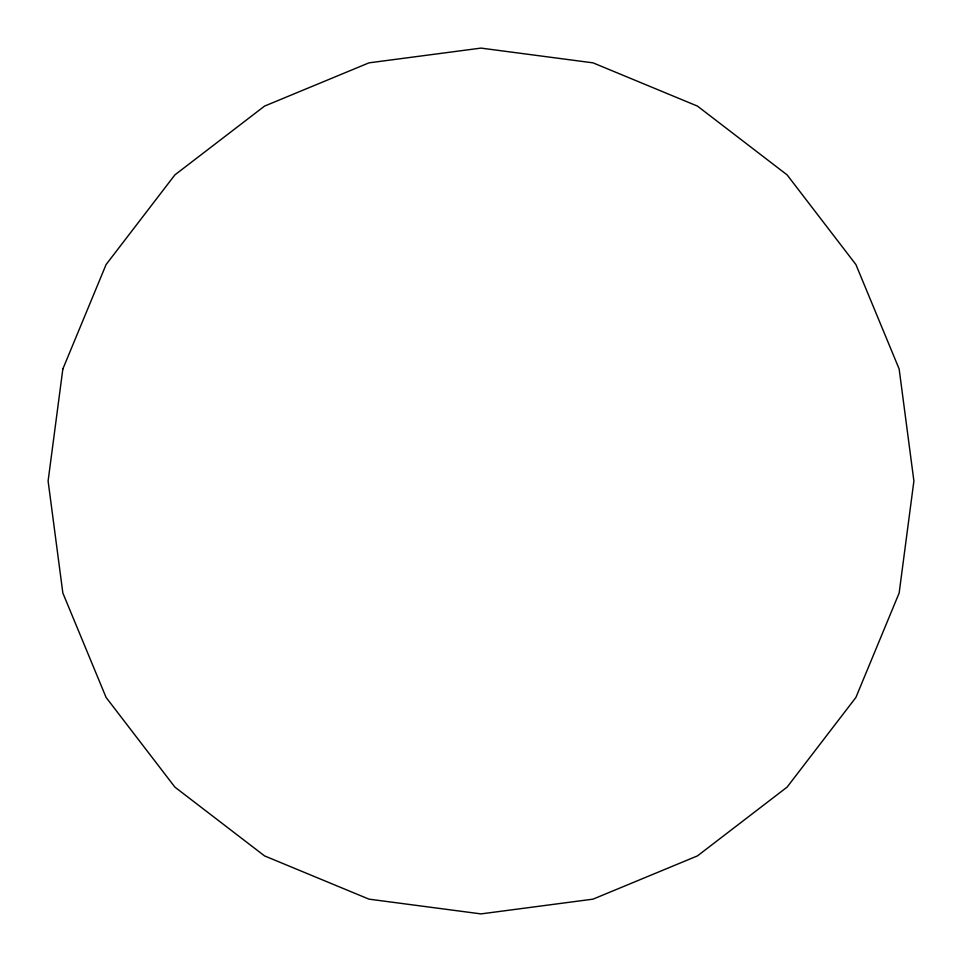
<?xml version="1.0" encoding="UTF-8"?>
<svg xmlns="http://www.w3.org/2000/svg" width="962" height="962" viewBox="0 0 962 962"><rect width="100%" height="100%" fill="white"/><g stroke="black" fill="none" stroke-linecap="round" stroke-linejoin="round"><path stroke-width="1.44" d="M62.855 368.963L48.1 481L62.855 593.037L106.097 697.45L174.892 787.108L264.55 855.903L368.963 899.145L481 913.9L593.037 899.145L697.45 855.903L787.108 787.108L855.903 697.45L899.145 593.037L913.9 481L899.145 368.963L855.903 264.55L787.108 174.892L697.45 106.097L593.037 62.855L481 48.1L368.963 62.855L264.55 106.097L174.892 174.892L106.097 264.55L62.855 368.963"/></g></svg>
